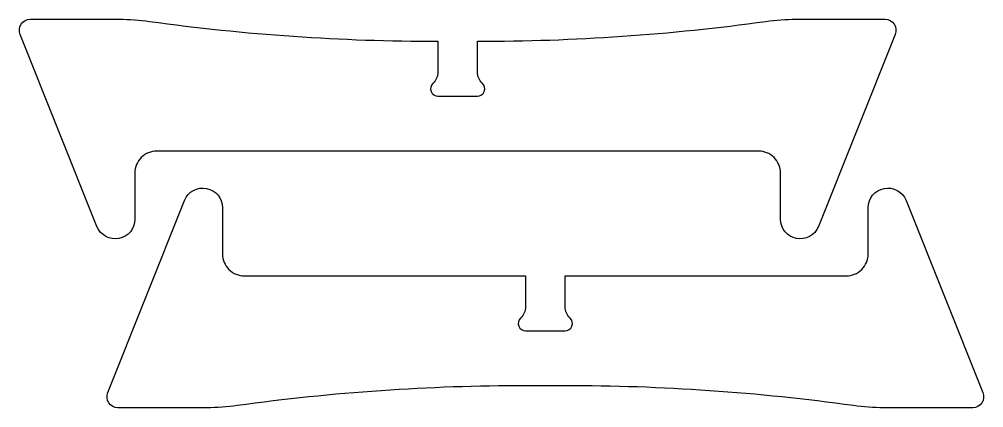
# Model space of a CAD drawing. Header units: millimetres. Extents: x 12 to 451, y -188 to -11.
import ezdxf

# ---------------------------------------------------------------- set-up
doc = ezdxf.new("R2010")
doc.units = ezdxf.units.MM
doc.header["$MEASUREMENT"] = 0

msp = doc.modelspace()

# ---------------------------------------------------------------- linework, layer by layer
for points in [[(222.45, -40.03, -0.210016), (220.19, -34.87), (220.19, -20.85, 0.034426), (351.53, -11.79, -0.034426), (365.25, -10.85), (405.8, -10.85, -0.530598), (410.44, -17.7), (375.43, -105.22, -0.825792), (358.19, -101.9), (358.19, -80.85, 0.414214), (348.19, -70.85), (74.19, -70.85, 0.414214), (64.19, -80.85), (64.19, -101.9, -0.825792), (46.94, -105.22), (11.93, -17.7, -0.530598), (16.57, -10.85), (57.12, -10.85, -0.034426), (70.84, -11.79, 0.034426), (202.19, -20.85), (202.19, -34.87, -0.210016), (199.92, -40.03, 0.683706), (202.19, -45.85), (220.19, -45.85, 0.683706)], [(242.1, -141.73, -0.210016), (239.83, -146.88, 0.683706), (242.1, -152.7), (260.1, -152.7, 0.683706), (262.37, -146.88, -0.210016), (260.1, -141.73), (260.1, -127.7), (388.1, -127.7, 0.414214), (398.1, -117.7), (398.1, -96.65, -0.825792), (415.35, -93.32), (450.36, -180.85, -0.530598), (445.71, -187.7), (405.17, -187.7, -0.034426), (391.44, -186.76, 0.034426), (260.1, -177.7), (242.1, -177.7, 0.034426), (110.76, -186.76, -0.034426), (97.03, -187.7), (56.48, -187.7, -0.530598), (51.84, -180.85), (86.85, -93.32, -0.825792), (104.1, -96.65), (104.1, -117.7, 0.414214), (114.1, -127.7), (242.1, -127.7)]]:
    msp.add_lwpolyline(points, format="xyb", close=True)

doc.saveas('drawing.dxf')
